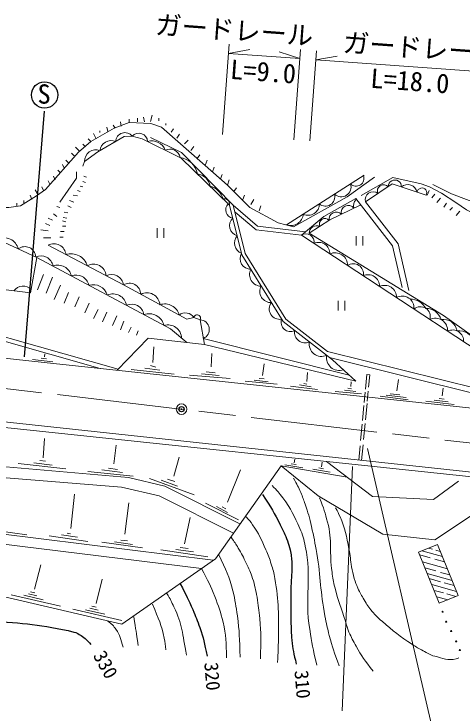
# Model space of a CAD drawing. Units: millimetres, scale not verified. Extents: x 40000 to 680000, y 20000 to 380000.
# Drawn here: x 368734 to 411221, y 260013 to 326243 of the extents above; entities that cross this region are included whole.
import ezdxf
from ezdxf.enums import TextEntityAlignment as Align

# ---------------------------------------------------------------- set-up
doc = ezdxf.new("R2010")
doc.units = ezdxf.units.MM
doc.header["$LTSCALE"] = 1000
doc.header["$PDMODE"] = 32
doc.header["$PDSIZE"] = 500
doc.linetypes.add('CHAIN', pattern=[18.5, 12, -1.5, 3.5, -1.5])
for name, color, linetype, lineweight in [('M-BGD', 7, 'Continuous', 13), ('M-BMK', 2, 'CHAIN', 13), ('M-BMK-SRVR', 3, 'Continuous', 25), ('M-STR-HTXT', 7, 'Continuous', 13), ('M-STR-STRC', 7, 'Continuous', 13)]:
    doc.layers.add(name, color=color, linetype=linetype, lineweight=lineweight)
doc.styles.add('ＭＳ ゴシック', font='')
doc.styles.get('ＭＳ ゴシック').set_extended_font_data('MS Gothic')

msp = doc.modelspace()

# ---------------------------------------------------------------- linework, layer by layer
at = {"layer": 'M-BGD', "lineweight": 25}
msp.add_line((371600, 317030), (369709, 293775), dxfattribs=at)
at = {"layer": 'M-BGD'}
for p, q in [((381843, 316646), (381687, 316041)), ((378825, 316033), (378910, 315609)), ((379672, 316287), (379672, 315948)), ((380434, 316371), (380434, 316033)), ((381026, 316456), (381111, 316033)), ((382466, 316371), (382466, 316117)), ((377555, 315525), (377640, 315101)), ((378148, 315694), (378317, 315440)), ((383143, 315863), (383143, 315694)), ((383859, 315347), (383647, 315040)), ((376285, 314932), (376539, 314424)), ((376878, 315186), (376878, 315017)), ((384415, 314841), (384162, 314467)), ((375777, 314424), (376031, 314170)), ((385242, 314285), (384906, 313949)), ((374563, 313610), (374906, 313273)), ((375269, 313916), (375523, 313662)), ((385784, 313701), (385512, 313305)), ((374177, 313055), (374445, 312799)), ((386360, 312900), (386106, 312561)), ((373322, 311969), (373491, 311630)), ((373660, 312392), (373914, 312138)), ((387038, 312392), (386868, 311884)), ((372898, 311461), (373152, 311207)), ((386868, 311884), (388985, 310021)), ((387715, 311715), (387546, 311291)), ((372475, 310868), (372644, 310529)), ((375354, 310868), (375608, 310783)), ((388477, 311037), (388308, 310614)), ((394574, 306252), (401942, 310975)), ((401641, 309034), (404669, 310736)), ((371967, 310445), (372136, 310106)), ((375269, 310360), (375523, 310275)), ((389154, 310529), (388985, 310021)), ((370740, 309578), (370958, 309204)), ((371374, 309852), (371544, 309513)), ((374761, 309513), (375015, 309429)), ((375015, 309937), (375269, 309852)), ((389832, 309767), (389578, 309429)), ((407929, 309076), (408116, 309521)), ((370274, 309090), (370443, 308667)), ((374338, 309090), (374761, 309005)), ((390594, 309090), (390424, 308667)), ((391470, 308651), (391196, 308196)), ((401162, 308765), (404615, 304267)), ((408639, 309159), (408344, 308810)), ((409179, 308785), (408847, 308378)), ((369004, 308328), (369004, 308074)), ((369681, 308582), (369681, 308243)), ((372814, 307989), (373068, 307905)), ((373830, 308074), (374168, 307905)), ((373999, 308582), (374422, 308413)), ((389534, 308130), (391819, 306139)), ((392149, 308065), (391973, 307589)), ((402082, 308460), (405154, 304459)), ((409748, 308332), (409503, 307929)), ((372475, 307312), (372814, 307058)), ((373491, 307481), (373830, 307397)), ((389696, 307477), (391705, 305779)), ((410321, 307905), (410067, 307651)), ((410998, 307566), (410660, 307143)), ((371967, 306889), (372390, 306719)), ((373406, 306973), (373745, 306889)), ((371713, 306381), (372136, 306211)), ((373322, 306635), (373660, 306550)), ((373322, 306127), (373660, 306127)), ((391819, 306139), (396391, 305607)), ((393783, 306471), (395228, 306070)), ((371290, 305788), (371967, 305703)), ((373152, 305619), (373491, 305619)), ((382325, 305936), (382325, 305039)), ((382948, 305936), (382948, 305039)), ((391705, 305779), (396000, 305279)), ((371544, 305026), (372221, 305026)), ((373068, 305111), (373406, 305111)), ((415081, 292753), (396000, 305279)), ((401180, 305203), (401180, 304306)), ((401804, 305203), (401804, 304306)), ((404615, 304267), (405534, 300324)), ((405154, 304459), (406179, 300057)), ((371544, 301555), (370951, 300115)), ((372390, 301301), (371798, 299777)), ((373152, 300539), (372560, 299184)), ((373914, 299861), (373491, 298845)), ((374930, 299438), (374507, 298507)), ((375862, 298845), (375438, 297914)), ((399477, 299052), (399477, 298154)), ((400100, 299052), (400100, 298154)), ((376708, 298253), (376285, 297406)), ((377555, 297999), (377132, 297067)), ((378486, 297660), (378063, 296729)), ((379164, 297152), (378825, 296305)), ((379841, 296559), (379587, 296051)), ((380518, 296221), (380349, 295797)), ((386689, 295505), (400528, 292009)), ((354797, 295092), (371595, 293224)), ((386785, 294929), (401138, 291448)), ((381899, 293216), (382011, 294702)), ((387442, 292805), (387507, 294076)), ((398479, 294265), (415420, 290057)), ((370502, 293521), (372422, 293292)), ((371308, 293637), (371811, 293558)), ((371616, 293749), (371666, 294040)), ((398656, 293685), (415362, 289536)), ((401138, 291448), (398947, 293460)), ((420012, 288045), (371595, 293224)), ((382198, 292795), (381675, 292926)), ((392293, 291992), (392470, 293104)), ((383937, 292122), (379843, 292552)), ((382572, 292496), (381142, 292674)), ((388180, 292001), (386526, 292150)), ((387797, 292253), (386956, 292347)), ((396490, 291419), (396565, 292291)), ((402199, 292083), (402067, 290697)), ((402199, 292083), (402475, 292048)), ((389236, 291702), (385367, 292038)), ((393704, 291160), (390666, 291449)), ((392835, 291403), (391517, 291562)), ((392470, 291664), (391984, 291711)), ((402475, 292048), (402364, 290882)), ((405033, 290530), (405192, 291615)), ((397518, 290665), (394957, 290977)), ((396901, 290927), (395811, 291108)), ((396503, 291182), (396228, 291238)), ((400740, 290739), (400403, 290801)), ((400665, 290957), (400721, 291400)), ((409335, 290068), (409429, 290778)), ((401696, 290250), (399182, 290474)), ((401151, 290471), (400067, 290602)), ((402040, 290413), (401947, 289443)), ((402327, 290493), (402239, 289570)), ((405921, 289904), (404014, 290138)), ((404407, 290250), (405313, 290147)), ((406098, 289699), (403463, 290035)), ((410479, 289239), (407778, 289557)), ((409896, 289501), (408594, 289663)), ((409061, 289800), (409529, 289762)), ((354091, 289080), (446445, 279126)), ((401918, 289136), (401784, 287728)), ((402216, 289331), (402069, 287786)), ((354028, 288543), (446177, 278762)), ((401751, 287386), (401603, 285837)), ((402036, 287440), (401890, 285912)), ((371512, 284197), (371624, 286019)), ((378197, 283624), (378429, 285391)), ((401555, 285335), (401426, 283978)), ((401843, 285418), (401703, 283948)), ((383889, 282461), (384394, 284241)), ((361363, 283918), (379597, 282321)), ((369129, 283639), (373643, 283148)), ((370624, 283726), (372363, 283508)), ((371172, 283926), (371715, 283876)), ((394415, 283537), (396116, 283251)), ((395007, 283627), (395480, 283543)), ((395308, 283712), (395364, 284075)), ((397906, 283352), (397948, 283784)), ((375723, 282891), (380041, 282451)), ((377069, 283040), (379031, 282807)), ((377695, 283218), (378555, 283078)), ((388966, 279987), (390199, 283057)), ((394056, 283436), (400323, 282357)), ((397084, 283122), (398722, 282835)), ((397638, 283234), (398074, 283159)), ((379597, 282321), (383030, 281515)), ((381576, 282236), (385810, 280680)), ((383291, 282176), (383983, 281942)), ((382702, 282082), (384244, 281512)), ((383030, 281515), (390164, 277927)), ((374136, 277495), (374472, 280734)), ((379249, 276955), (379613, 279927)), ((386900, 279892), (390026, 278307)), ((387931, 279566), (388972, 279018)), ((388473, 279541), (388829, 279373)), ((384908, 276035), (385450, 278530)), ((359520, 277992), (387634, 274488)), ((359921, 276950), (386521, 273712)), ((365685, 277480), (369953, 276901)), ((373234, 276885), (374748, 276661)), ((373767, 277053), (374085, 276988)), ((372075, 276792), (375730, 276278)), ((377057, 276193), (380936, 275651)), ((378253, 276240), (379982, 275978)), ((378861, 276390), (379496, 276324)), ((384506, 275689), (385244, 275586)), ((408031, 275645), (408432, 275532)), ((382646, 275464), (387132, 274801)), ((384067, 275511), (385758, 275287)), ((407204, 274995), (408201, 274716)), ((407395, 275386), (409358, 274837)), ((408734, 275448), (409158, 275329)), ((407476, 274327), (409834, 273666)), ((408652, 274589), (409562, 274335)), ((370692, 271749), (371271, 274060)), ((407708, 273756), (408732, 273469)), ((407916, 273244), (410274, 272583)), ((409194, 273339), (410066, 273095)), ((376524, 270375), (377103, 272686)), ((408116, 272751), (409185, 272452)), ((409532, 272355), (410474, 272091)), ((408349, 272179), (410707, 271519)), ((408570, 271635), (409461, 271386)), ((368471, 271225), (373131, 270143)), ((369678, 271169), (371509, 270743)), ((370105, 271307), (370897, 271123)), ((370298, 271509), (370710, 271413)), ((408817, 271027), (409859, 270735)), ((409791, 271293), (410644, 271054)), ((374303, 269851), (378963, 268769)), ((375511, 269795), (377342, 269369)), ((375938, 269933), (376729, 269750)), ((376130, 270135), (376543, 270039))]:
    msp.add_line(p, q, dxfattribs=at)
for points in [[(370866, 309005), (371713, 309598), (374846, 313154), (376031, 314170), (378232, 315440), (379672, 315948), (381704, 315863)], [(381704, 315863), (382720, 315525), (386868, 311884)], [(389170, 308141), (384592, 312577), (380905, 314413), (379952, 314666), (379195, 314624), (376685, 313179), (375437, 312268), (375255, 311834)], [(389534, 308130), (384631, 313116), (381687, 314525)], [(374676, 311291), (374676, 310699), (373068, 308413)], [(395228, 306070), (400316, 308914), (402924, 310793)], [(404669, 310736), (407337, 310137), (408150, 309856)], [(388985, 310021), (391102, 307905), (393783, 306471)], [(402082, 308460), (404610, 310144), (407816, 309069)], [(417839, 306325), (410215, 309196), (408448, 310101)], [(331099, 307248), (335550, 308731), (337779, 309656), (340955, 309614), (343668, 308352), (349409, 308689), (354078, 308458), (360366, 307027), (363835, 306102), (367326, 304798), (370901, 303179), (383561, 296428), (385127, 295112)], [(408150, 309856), (409287, 309279), (410619, 308368), (411656, 307681), (412834, 307078), (414026, 306573), (415610, 306013), (416619, 305480), (417685, 304681), (418834, 303531), (419867, 302269), (420877, 301279), (421765, 300400), (422952, 299596), (425101, 298147), (426765, 296802), (429261, 294736), (430083, 293717), (430420, 293044), (430803, 292474), (431249, 292005), (431586, 291726), (431797, 291594)], [(335550, 308731), (346178, 301804), (353132, 300234), (362343, 300795), (370307, 299813), (370901, 303179)], [(364940, 308328), (366294, 307989), (366972, 307905), (368242, 307905), (368919, 307989), (369342, 308074), (370866, 309005)], [(396000, 305279), (398105, 307046), (401162, 308765)], [(389170, 308141), (390342, 303425), (394245, 297099), (398947, 293460)], [(389534, 308130), (390668, 303562), (394510, 297337), (398479, 294265)], [(415117, 293663), (409453, 297665), (396723, 305487), (398689, 306731), (401635, 308162)], [(371981, 304339), (379117, 300566), (385111, 297328), (385784, 297496), (386394, 297265), (386785, 294929)], [(338715, 300716), (343404, 300707), (346507, 300522), (348885, 300256), (351362, 299854), (353456, 299489), (355634, 299041), (357886, 298471), (378622, 292584)], [(338995, 300318), (343387, 300271), (346470, 300124), (348831, 299859), (351296, 299460), (353381, 299096), (355544, 298651), (357782, 298084), (376902, 292657)], [(386785, 294929), (381464, 295516), (378524, 292483)], [(351227, 288788), (353858, 283016), (359520, 277992), (359921, 276950), (362105, 272356), (378956, 268442), (387831, 274625), (394056, 283436)], [(410901, 281982), (408503, 280249), (402733, 280534), (398368, 283837)], [(354929, 282066), (361324, 282846), (378927, 281419), (382495, 280581), (389537, 277039)], [(416060, 281339), (408626, 276429), (403705, 276962), (397564, 280600), (394056, 283436)]]:
    msp.add_lwpolyline(points, dxfattribs=at)
msp.add_lwpolyline([(407095, 275264), (409067, 270413), (410860, 271142), (408888, 275993)], close=True, dxfattribs=at)
at = {"layer": 'M-BGD', "lineweight": 25}
msp.add_circle((371643, 318568), 1250, dxfattribs=at)
at = {"layer": 'M-BGD'}
for centre in [(409375, 269608), (409722, 268662), (410195, 267779), (410668, 266801), (411015, 265981)]:
    msp.add_circle(centre, 53.3, dxfattribs=at)
for centre, radius, start, end in [((379258, 314124), 880, 37.95004, 178.09275), ((380577, 314117), 831, 3.17995, 138.7357), ((377941, 313172), 1074, 66.01337, 173.82051), ((381800, 312850), 1371, 20.34252, 106.7018), ((376479, 312323), 1043, 67.73346, 183.01606), ((383542, 312497), 947, 8.25057, 118.79374), ((384264, 310755), 1890, 10.30352, 83.44222), ((385966, 309730), 1372, 8.37477, 83.42967), ((401177, 310678), 747, 225.25493, 20.07092), ((399761, 309857), 936, 227.25796, 18.0679), ((403798, 309452), 609, 45.55489, 201.76984), ((404852, 309885), 627, 357.08848, 179.79792), ((406076, 309170), 908, 11.73047, 131.1993), ((386939, 308296), 1678, 15.04934, 76.7551), ((402765, 308681), 718, 49.42321, 197.90153), ((407420, 309300), 458, 329.73022, 173.19955), ((388667, 308232), 512, 349.72653, 102.07792), ((398268, 308928), 891, 229.57958, 15.74627), ((401702, 308087), 781, 132.03398, 198.79541), ((389604, 307680), 793, 133.83498, 260.91963), ((396627, 308236), 1064, 244.58611, 0.73975), ((400425, 307449), 662, 35.70731, 196.13092), ((399290, 306794), 686, 43.3645, 189.35231), ((390176, 306186), 996, 134.42154, 253.48341), ((395004, 307381), 1171, 250.56385, 354.76201), ((398214, 306346), 522, 40.21855, 204.42663), ((397457, 305452), 734, 67.36045, 177.28473), ((396437, 304662), 756, 348.07981, 125.35064), ((367840, 303714), 1315, 11.79736, 120.03106), ((390727, 304556), 1074, 140.9983, 246.90666), ((369764, 303166), 1036, 3.3032, 127.96134), ((372519, 303314), 1158, 6.58527, 117.68098), ((397625, 303534), 1070, 358.71275, 114.7177), ((374160, 301929), 1594, 16.35573, 107.91051), ((391196, 303068), 1021, 150.67562, 269.7478), ((399183, 302427), 1189, 359.15269, 114.27777), ((371289, 302173), 1162, 9.32684, 114.99234), ((372893, 301118), 1325, 13.6262, 110.23871), ((376292, 301374), 1171, 3.32442, 120.94182), ((392160, 301549), 1089, 152.74926, 270.60963), ((400921, 301636), 948, 348.06531, 125.36514), ((374625, 300263), 1248, 13.04033, 110.82458), ((377971, 300401), 1158, 8.19885, 116.0674), ((402310, 300460), 1083, 358.21235, 115.2181), ((379694, 299676), 1061, 0.3069, 122.92388), ((369603, 299402), 1059, 44.06061, 145.12844), ((376235, 299169), 1431, 17.87998, 105.98492), ((393106, 299954), 1062, 151.59352, 271.76537), ((403874, 299403), 1131, 358.22056, 115.20989), ((378126, 298422), 1299, 9.85956, 114.00535), ((381342, 298589), 1240, 4.97416, 118.25662), ((405557, 298409), 1106, 353.48851, 119.94194), ((379892, 297574), 1175, 9.42664, 114.43827), ((383033, 297359), 1414, 14.40182, 108.82896), ((393930, 298300), 988, 143.1669, 280.19199), ((406247, 297446), 1793, 30.29717, 88.67494), ((407270, 297568), 943, 342.81384, 130.61662), ((407795, 296848), 1502, 16.85129, 89.97161), ((381528, 296346), 1498, 15.34059, 108.52431), ((384996, 296974), 946, 33.52543, 128.82397), ((386102, 297415), 328, 332.70794, 165.74755), ((408697, 296255), 1160, 356.48192, 116.94853), ((383325, 295487), 1304, 1.91966, 105.69716), ((386341, 296351), 915, 292.32711, 86.70879), ((394938, 297041), 880, 161.03835, 296.8835), ((409454, 295991), 1312, 10.12806, 99.70934), ((396340, 296103), 1015, 171.37934, 293.14377), ((410340, 295268), 1036, 355.52087, 117.90958), ((410927, 294638), 1594, 18.21208, 96.53848), ((397907, 294979), 1183, 170.75893, 293.76417), ((399583, 293685), 1218, 170.02069, 288.14658)]:
    msp.add_arc(centre, radius, start, end, dxfattribs=at)
for points, knots in [([(395250, 282251), (395590, 281620), (395694, 281440), (395928, 280896), (396109, 280473), (396206, 280232), (396351, 279795), (396622, 278981), (396755, 278516), (396944, 277679), (397166, 276692), (397281, 276136), (397452, 275139), (397844, 272838), (397770, 271503), (398214, 269212), (398356, 268480), (398450, 268072), (398637, 267349), (398933, 266205), (399088, 265822), (399568, 264471)], [0, 0, 0, 0, 1, 1, 1, 2, 2, 2, 3, 3, 3, 4, 4, 4, 5, 5, 5, 6, 6, 6, 7, 7, 7, 7]), ([(393218, 281573), (393718, 281060), (393862, 280871), (394234, 280388), (395020, 279368), (395282, 278669), (395843, 277509), (396144, 276888), (396203, 276491), (396351, 275816), (397009, 272807), (396278, 270982), (396774, 267942), (396992, 266611), (397064, 266119), (397452, 264555)], [0, 0, 0, 0, 1, 1, 1, 2, 2, 2, 3, 3, 3, 4, 4, 4, 5, 5, 5, 5]), ([(397706, 280388), (398128, 279377), (398228, 279012), (398468, 278102), (398940, 276304), (398617, 275200), (398891, 273361), (398975, 272796), (398992, 272471), (399145, 271921), (399499, 270652), (399751, 269957), (400161, 268704), (400291, 268306), (400338, 268074), (400500, 267688), (400729, 267143), (400892, 266852), (401177, 266333), (401715, 265352), (401986, 265039), (402786, 263963)], [0, 0, 0, 0, 1, 1, 1, 2, 2, 2, 3, 3, 3, 4, 4, 4, 5, 5, 5, 6, 6, 6, 7, 7, 7, 7]), ([(399230, 279457), (399448, 279080), (399500, 278946), (399653, 278610), (400166, 277486), (400233, 276768), (400500, 275562), (400644, 274909), (400634, 274527), (400754, 273869), (400833, 273435), (400884, 273191), (401008, 272768), (401116, 272397), (401188, 272190), (401346, 271837), (401547, 271391), (401685, 271153), (401939, 270736), (402211, 270289), (402357, 270029), (402701, 269635), (403039, 269248), (403240, 269037), (403632, 268704), (404712, 267789), (405324, 267274), (406511, 266503), (406896, 266252), (407119, 266120), (407527, 265910), (407948, 265693), (408167, 265511), (408628, 265402), (409406, 265217), (409889, 264932), (410660, 265148), (410760, 265176), (410811, 265182), (410914, 265233)], [0, 0, 0, 0, 1, 1, 1, 2, 2, 2, 3, 3, 3, 4, 4, 4, 5, 5, 5, 6, 6, 6, 7, 7, 7, 8, 8, 8, 9, 9, 9, 10, 10, 10, 11, 11, 11, 12, 12, 12, 13, 13, 13, 13]), ([(393726, 264809), (393799, 265849), (393796, 266150), (393811, 267011), (393849, 269263), (393860, 270549), (393472, 272768), (393378, 273305), (393299, 273603), (393134, 274123), (392962, 274661), (392866, 274966), (392626, 275477), (392179, 276428), (391971, 276996), (391356, 277848), (391135, 278154), (391056, 278273), (390763, 278610)], [0, 0, 0, 0, 1, 1, 1, 2, 2, 2, 3, 3, 3, 4, 4, 4, 5, 5, 5, 6, 6, 6, 6]), ([(389324, 276663), (389659, 276193), (389752, 276054), (390001, 275647), (390333, 275104), (390489, 274781), (390763, 274207), (391025, 273659), (391170, 273347), (391356, 272768), (391574, 272088), (391660, 271694), (391779, 270990), (391912, 270201), (391957, 269754), (392033, 268958), (392174, 267476), (392136, 266948), (392118, 265148)], [0, 0, 0, 0, 1, 1, 1, 2, 2, 2, 3, 3, 3, 4, 4, 4, 5, 5, 5, 6, 6, 6, 6]), ([(390170, 265317), (390116, 267155), (390129, 267702), (389916, 269212), (389785, 270143), (389720, 270670), (389493, 271583), (389142, 272995), (388859, 273501), (388138, 275054)], [0, 0, 0, 0, 1, 1, 1, 2, 2, 2, 3, 3, 3, 3]), ([(386530, 273699), (387160, 272482), (387357, 272118), (387769, 271054), (388130, 270121), (388332, 269593), (388562, 268619), (388866, 267325), (388852, 266787), (388900, 265233)], [0, 0, 0, 0, 1, 1, 1, 2, 2, 2, 3, 3, 3, 3]), ([(383228, 271329), (383578, 270777), (383663, 270566), (383905, 270059), (384700, 268394), (384709, 267598), (385090, 265487)], [0, 0, 0, 0, 1, 1, 1, 2, 2, 2, 2]), ([(383143, 265995), (383094, 266507), (383055, 266668), (382974, 267095), (382726, 268400), (382464, 268857), (381873, 270313)], [0, 0, 0, 0, 1, 1, 1, 2, 2, 2, 2]), ([(377640, 268704), (377843, 268564), (377913, 268515), (378063, 268365), (378213, 268216), (378279, 268114), (378402, 267942), (378816, 267362), (378848, 267030), (379079, 266249)], [0, 0, 0, 0, 1, 1, 1, 2, 2, 2, 3, 3, 3, 3])]:
    msp.add_open_spline(points, degree=3, knots=knots, dxfattribs=at)
at = {"layer": 'M-BGD', "lineweight": 25}
for points, knots in [([(392287, 280727), (393133, 279401), (393414, 279023), (393980, 277848), (394263, 277261), (394434, 276936), (394658, 276324), (394776, 276000), (394839, 275815), (394912, 275477), (395018, 274988), (395067, 274708), (395081, 274207), (395105, 273347), (395013, 272866), (394996, 272006), (394972, 270716), (394960, 269993), (394996, 268704), (395016, 268009), (395011, 267618), (395081, 266926), (395173, 266023), (395260, 265699), (395504, 264640)], [0, 0, 0, 0, 1, 1, 1, 2, 2, 2, 3, 3, 3, 4, 4, 4, 5, 5, 5, 6, 6, 6, 7, 7, 7, 8, 8, 8, 8]), ([(384498, 272260), (385089, 271101), (385264, 270784), (385683, 269805), (385964, 269150), (386127, 268784), (386360, 268111), (386718, 267081), (386776, 266681), (387038, 265402)], [0, 0, 0, 0, 1, 1, 1, 2, 2, 2, 3, 3, 3, 3]), ([(359690, 267942), (360158, 268121), (360303, 268170), (360706, 268281), (361226, 268423), (361527, 268464), (362061, 268535), (362753, 268626), (363142, 268681), (363839, 268704), (364864, 268737), (365440, 268756), (366464, 268704), (369594, 268546), (371373, 268409), (374422, 267688), (374710, 267620), (374848, 267504), (375100, 267349), (375518, 267092), (375647, 266918), (376031, 266503)], [0, 0, 0, 0, 1, 1, 1, 2, 2, 2, 3, 3, 3, 4, 4, 4, 5, 5, 5, 6, 6, 6, 7, 7, 7, 7])]:
    msp.add_open_spline(points, degree=3, knots=knots, dxfattribs=at)
at = {"layer": 'M-BGD'}
msp.add_open_spline([(380518, 266418), (380307, 267773), (380307, 267773), (380095, 269127)], degree=3, dxfattribs=at)
at = {"layer": 'M-BMK'}
msp.add_line((354473, 292336), (460932, 279847), dxfattribs=at)
at = {"layer": 'M-BMK-SRVR', "lineweight": 13}
msp.add_circle((384624, 288799), 500, dxfattribs=at)
at = {"layer": 'M-BMK-SRVR'}
msp.add_point((384624, 288799), dxfattribs=at)
at = {"layer": 'M-STR-HTXT'}
for p, q in [((388511, 314814), (389140, 323369)), ((389077, 322511), (391108, 322864)), ((395828, 322019), (393869, 322663)), ((395262, 314322), (395891, 322877)), ((396782, 314212), (397411, 322766)), ((389077, 322511), (395828, 322019)), ((397348, 321908), (399379, 322262)), ((397348, 321908), (417812, 320418)), ((402248, 285069), (409340, 254593))]:
    msp.add_line(p, q, dxfattribs=at)
at = {"layer": 'M-STR-STRC'}
msp.add_line((399866, 260217), (400845, 283378), dxfattribs=at)

# ---------------------------------------------------------------- texts
at = {"layer": 'M-BGD', "style": 'ＭＳ ゴシック'}
msp.add_text('S', height=1833, dxfattribs=at).set_placement((370965, 317195), align=Align.BOTTOM_LEFT)
for s, rotation, p in [('330', 299.007, (375847, 265269)), ('320', 274.679, (386383, 264743)), ('310', 274.679, (394937, 263986))]:
    msp.add_text(s, height=1320, rotation=rotation, dxfattribs=at).set_placement(p, align=Align.BOTTOM_LEFT)
at = {"layer": 'M-STR-HTXT', "style": 'ＭＳ ゴシック'}
for s, p in [('ガードレール', (382037, 323797)), ('ガードレール', (399829, 322103)), ('L=9.0', (389150, 319551)), ('L=18.0', (402446, 318709))]:
    msp.add_text(s, height=1833, rotation=355.834, dxfattribs=at).set_placement(p, align=Align.BOTTOM_LEFT)

doc.saveas('drawing.dxf')
